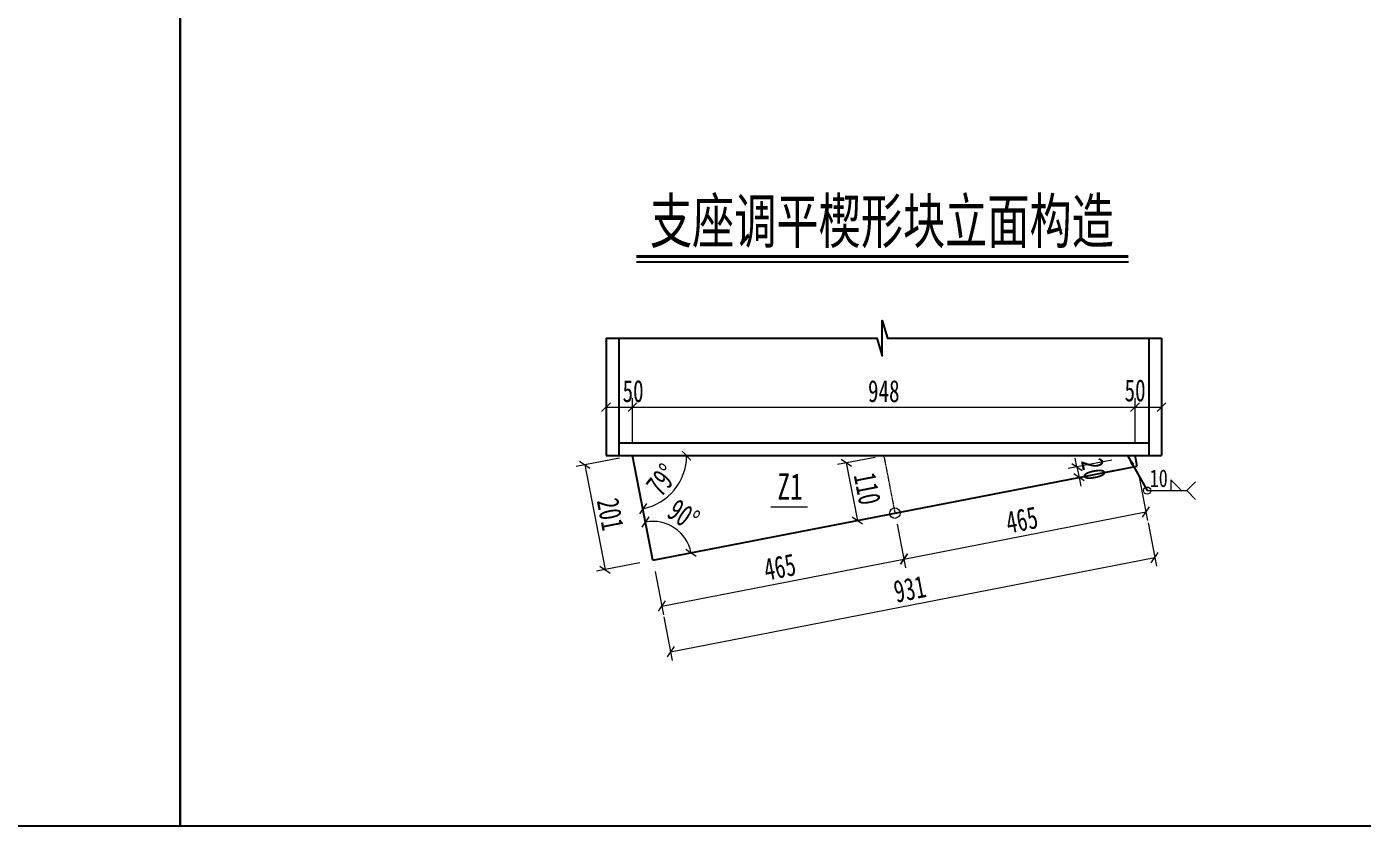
# Model space of a CAD drawing. Header units: millimetres. Extents: x -60009 to 63758, y -2164 to 95433.
# Drawn here: x 22842 to 25362, y 13244 to 14752 of the extents above; entities that cross this region are included whole.
import ezdxf
from ezdxf.enums import TextEntityAlignment as Align

# ---------------------------------------------------------------- set-up
doc = ezdxf.new("R2010")
doc.units = ezdxf.units.MM
doc.linetypes.add('DASHED', pattern=[0.75, 0.5, -0.25])
doc.layers.get('Defpoints').update_dxf_attribs({"color": 8})
for name, color, linetype, lineweight in [('Dim', 4, 'Continuous', 15), ('文字', 7, 'Continuous', 15), ('标注线及字体', 2, 'Continuous', 15), ('细实线', 4, 'Continuous', 15), ('虚线', 7, 'DASHED', 15), ('钢板粗线', 1, 'Continuous', 25)]:
    doc.layers.add(name, color=color, linetype=linetype, lineweight=lineweight)
doc.layers.add('Text', color=4, linetype='Continuous')
doc.styles.add('111', font='仿宋_GB2312.TTF', dxfattribs={"width": 0.7})
doc.styles.add('BM_Dim', font='仿宋_GB2312.TTF', dxfattribs={"width": 0.85})
doc.styles.add('SMEDI', font='仿宋_GB2312.TTF', dxfattribs={"width": 0.75})
doc.styles.get("Standard").update_dxf_attribs({"font": '仿宋_GB2312.TTF'})
doc.dimstyles.new('200', dxfattribs={"dimscale": 0, "dimtxt": 2.5, "dimasz": 1, "dimexe": 1, "dimexo": 1, "dimgap": 0.6, "dimtad": 1, "dimdec": 0, "dimdsep": 46, "dimtxsty": '111', "dimblk": 'OBLIQUE', "dimcen": 0, "dimclrd": 4, "dimclre": 4, "dimclrt": 4, "dimadec": 1, "dimazin": 2, "dimtfac": 1, "dimtdec": 0, "dimtix": 1, "dimtmove": 2, "dimatfit": 3, "dimfxl": 4, "dimfxlon": 1, "dimtolj": 1, "dimlwd": -1, "dimlwe": -1, "dimarcsym": 0})
doc.dimstyles.new('MSteel_1.0_1.0', dxfattribs={"dimtxt": 3, "dimasz": 1.2, "dimexe": 1, "dimexo": 1, "dimgap": 1, "dimtad": 3, "dimtoh": 1, "dimdec": 0, "dimzin": 0, "dimdsep": 46, "dimtxsty": 'Standard', "dimblk": 'ARCHTICK', "dimcen": 0.09, "dimclrd": 3, "dimclre": 3, "dimadec": 0, "dimazin": 0, "dimtfac": 1, "dimtdec": 4, "dimtofl": 0, "dimtmove": 0, "dimatfit": 3, "dimfxl": 1, "dimtolj": 1, "dimtzin": 0, "dimarcsym": 0})

# ---------------------------------------------------------------- blocks, each defined once
blk = doc.blocks.new('_Oblique')
at = {"color": 0, "linetype": 'ByBlock', "lineweight": -2}
blk.add_line((-0.5, -0.5), (0.5, 0.5), dxfattribs=at)
blk = doc.blocks.new('*D1793')
at = {"layer": 'Defpoints', "color": 0}
for p in [(23985.3, 14034.5), (23935.3, 13943), (23985.3, 13943)]:
    blk.add_point(p, dxfattribs=at)
at = {"layer": '细实线', "color": 4}
for p, q in [((23935.3, 13967.9), (23935.3, 14051.2)), ((23985.3, 13967.9), (23985.3, 14051.2)), ((23935.3, 14034.5), (23985.3, 14034.5))]:
    blk.add_line(p, q, dxfattribs=at)
at = {"layer": '细实线', "color": 4, "xscale": 16.66666666666666, "yscale": 16.66666666666666, "zscale": 16.66666666666666, "rotation": 180}
blk.add_blockref('_Oblique', (23935.3, 14034.5), dxfattribs=at)
at = {"layer": '细实线', "color": 4, "xscale": 16.66666666666666, "yscale": 16.66666666666666, "zscale": 16.66666666666666}
blk.add_blockref('_Oblique', (23985.3, 14034.5), dxfattribs=at)
at = {"layer": '细实线', "color": 4, "insert": (23986.3, 14064.5), "char_height": 41.67, "attachment_point": 5, "style": '111'}
blk.add_mtext('\\A1;50', dxfattribs=at)
blk = doc.blocks.new('*D1794')
at = {"layer": 'Defpoints', "color": 0}
for p in [(24933.3, 14034.5), (23985.3, 13943), (24933.3, 13943)]:
    blk.add_point(p, dxfattribs=at)
at = {"layer": '细实线', "color": 4}
for p, q in [((23985.3, 13967.9), (23985.3, 14051.2)), ((24933.3, 13967.9), (24933.3, 14051.2)), ((23985.3, 14034.5), (24933.3, 14034.5))]:
    blk.add_line(p, q, dxfattribs=at)
at = {"layer": '细实线', "color": 4, "xscale": 16.66666666666666, "yscale": 16.66666666666666, "zscale": 16.66666666666666, "rotation": 180}
blk.add_blockref('_Oblique', (23985.3, 14034.5), dxfattribs=at)
at = {"layer": '细实线', "color": 4, "xscale": 16.66666666666666, "yscale": 16.66666666666666, "zscale": 16.66666666666666}
blk.add_blockref('_Oblique', (24933.3, 14034.5), dxfattribs=at)
at = {"layer": '细实线', "color": 4, "insert": (24459.3, 14064.4), "char_height": 41.67, "attachment_point": 5, "style": '111'}
blk.add_mtext('\\A1;948', dxfattribs=at)
blk = doc.blocks.new('*D1795')
at = {"layer": 'Defpoints', "color": 0}
for p in [(24983.3, 14034.5), (24933.3, 13943), (24983.3, 13943)]:
    blk.add_point(p, dxfattribs=at)
at = {"layer": '细实线', "color": 4}
for p, q in [((24933.3, 13967.9), (24933.3, 14051.2)), ((24983.3, 13967.9), (24983.3, 14051.2)), ((24933.3, 14034.5), (24983.3, 14034.5))]:
    blk.add_line(p, q, dxfattribs=at)
at = {"layer": '细实线', "color": 4, "xscale": 16.66666666666666, "yscale": 16.66666666666666, "zscale": 16.66666666666666, "rotation": 180}
blk.add_blockref('_Oblique', (24933.3, 14034.5), dxfattribs=at)
at = {"layer": '细实线', "color": 4, "xscale": 16.66666666666666, "yscale": 16.66666666666666, "zscale": 16.66666666666666}
blk.add_blockref('_Oblique', (24983.3, 14034.5), dxfattribs=at)
at = {"layer": '细实线', "color": 4, "insert": (24933.4, 14065.8), "char_height": 41.67, "attachment_point": 5, "style": '111'}
blk.add_mtext('\\A1;50', dxfattribs=at)
blk = doc.blocks.new('*D1796')
at = {"layer": 'Defpoints', "color": 0}
for p in [(23985.3, 13943), (24023.6, 13745.8), (23933.3, 13728.3)]:
    blk.add_point(p, dxfattribs=at)
at = {"layer": '细实线', "color": 4}
for p, q in [((23960.4, 13938.2), (23878.6, 13922.3)), ((23895, 13925.5), (23933.3, 13728.3)), ((23998.8, 13741), (23917, 13725.1))]:
    blk.add_line(p, q, dxfattribs=at)
at = {"layer": '细实线', "color": 4, "xscale": 16.66666666666666, "yscale": 16.66666666666666, "zscale": 16.66666666666666}
for p, rotation in [((23895, 13925.5), 100.9999999999998), ((23933.3, 13728.3), 280.9999999999998)]:
    blk.add_blockref('_Oblique', p, dxfattribs=dict(at, rotation=rotation))
at = {"layer": '细实线', "color": 4, "insert": (23943.4, 13832.6), "char_height": 41.67, "attachment_point": 5, "rotation": 281, "style": '111'}
blk.add_mtext('\\A1;201', dxfattribs=at)
blk = doc.blocks.new('*D1797')
at = {"layer": 'Defpoints', "color": 0, "transparency": 16777216}
for p in [(24937.1, 13923.4), (24023.6, 13745.8), (24970.6, 13750.9)]:
    blk.add_point(p, dxfattribs=at)
at = {"layer": '细实线', "color": 4, "transparency": 16777216}
for p, q in [((24957.9, 13816.3), (24973.8, 13734.5)), ((24057.1, 13573.3), (24970.6, 13750.9)), ((24044.4, 13638.8), (24060.3, 13557))]:
    blk.add_line(p, q, dxfattribs=at)
at = {"layer": '细实线', "color": 4, "transparency": 16777216, "xscale": 16.66666666666666, "yscale": 16.66666666666666, "zscale": 16.66666666666666}
for p, rotation in [((24970.6, 13750.9), 10.99999999999999), ((24057.1, 13573.3), 191)]:
    blk.add_blockref('_Oblique', p, dxfattribs=dict(at, rotation=rotation))
at = {"layer": '细实线', "color": 4, "transparency": 16777216, "insert": (24508.2, 13691.4), "char_height": 41.67, "attachment_point": 5, "rotation": 11, "style": '111'}
blk.add_mtext('\\A1;931', dxfattribs=at)
blk = doc.blocks.new('*D1798')
at = {"layer": 'Defpoints', "color": 0}
for p in [(24933.3, 13943), (24937.1, 13923.4), (24827.6, 13902.1)]:
    blk.add_point(p, dxfattribs=at)
at = {"layer": '细实线', "color": 4}
for p, q in [((24823.8, 13921.7), (24820.6, 13938.1)), ((24889.3, 13934.5), (24807.4, 13918.6)), ((24893.1, 13914.8), (24811.3, 13898.9)), ((24823.8, 13921.7), (24827.6, 13902.1)), ((24827.6, 13902.1), (24830.8, 13885.7))]:
    blk.add_line(p, q, dxfattribs=at)
at = {"layer": '细实线', "color": 4, "xscale": 16.66666666666666, "yscale": 16.66666666666666, "zscale": 16.66666666666666}
for p, rotation in [((24823.8, 13921.7), 280.9999999999987), ((24827.6, 13902.1), 100.9999999999988)]:
    blk.add_blockref('_Oblique', p, dxfattribs=dict(at, rotation=rotation))
at = {"layer": '细实线', "color": 4, "insert": (24855, 13917.6), "char_height": 41.67, "attachment_point": 5, "rotation": 281, "style": '111'}
blk.add_mtext('\\A1;20', dxfattribs=at)
blk = doc.blocks.new('*D1799')
at = {"layer": 'Defpoints', "color": 0}
for p in [(23935.3, 13943), (23985.3, 13943), (24983.3, 13943), (24059.2, 13872.8), (24023.6, 13745.8)]:
    blk.add_point(p, dxfattribs=at)
at = {"layer": '细实线', "color": 4}
blk.add_arc((23985.3, 13943), 101.9, 281, 0, dxfattribs=at)
at = {"layer": '细实线', "color": 4, "xscale": 16.66666666666666, "yscale": 16.66666666666666, "zscale": 16.66666666666666}
for p, rotation in [((24087.2, 13943), 90), ((24004.7, 13843), 190.9999999999998)]:
    blk.add_blockref('_Oblique', p, dxfattribs=dict(at, rotation=rotation))
at = {"layer": '细实线', "color": 4, "insert": (24040.9, 13897.1), "char_height": 41.67, "attachment_point": 5, "rotation": 50.5, "style": '111'}
blk.add_mtext('\\A1;79%%d', dxfattribs=at)
blk = doc.blocks.new('*D1800')
at = {"layer": 'Defpoints', "color": 0}
for p in [(23985.3, 13943), (24937.1, 13923.4), (24084.8, 13786.2), (24023.6, 13745.8), (24023.6, 13745.8)]:
    blk.add_point(p, dxfattribs=at)
at = {"layer": '细实线', "color": 4}
blk.add_arc((24023.6, 13745.8), 73.3, 11, 101, dxfattribs=at)
at = {"layer": '细实线', "color": 4, "xscale": 16.66666666666666, "yscale": 16.66666666666666, "zscale": 16.66666666666666}
for p, rotation in [((24009.6, 13817.8), 190.9999999999998), ((24095.6, 13759.8), 281)]:
    blk.add_blockref('_Oblique', p, dxfattribs=dict(at, rotation=rotation))
at = {"layer": '细实线', "color": 4, "insert": (24081.3, 13831.3), "char_height": 41.67, "attachment_point": 5, "rotation": 326, "style": '111'}
blk.add_mtext('\\A1;90%%d', dxfattribs=at)
blk = doc.blocks.new('_ArchTick')
at = {"color": 0, "linetype": 'ByBlock', "const_width": 0.15}
blk.add_lwpolyline([(-0.5, -0.5), (0.5, 0.5)], dxfattribs=at)
blk = doc.blocks.new('*D1801')
at = {"layer": 'Defpoints', "color": 0}
for p in [(24480.3, 13834.6), (24023.6, 13745.8), (24497.2, 13748.1)]:
    blk.add_point(p, dxfattribs=at)
at = {"layer": '细实线', "color": 4}
for p, q in [((24484.4, 13813.5), (24500.3, 13731.7)), ((24040.4, 13659.3), (24497.2, 13748.1)), ((24027.7, 13724.7), (24043.6, 13642.9))]:
    blk.add_line(p, q, dxfattribs=at)
at = {"layer": '细实线', "color": 4, "xscale": 16.66666666666666, "yscale": 16.66666666666666, "zscale": 16.66666666666666}
for p, rotation in [((24497.2, 13748.1), 11.00000000000061), ((24040.4, 13659.3), 191.0000000000006)]:
    blk.add_blockref('_Oblique', p, dxfattribs=dict(at, rotation=rotation))
at = {"layer": '细实线', "color": 4, "insert": (24263.1, 13732.9), "char_height": 41.67, "attachment_point": 5, "rotation": 11, "style": '111'}
blk.add_mtext('\\A1;465', dxfattribs=at)
blk = doc.blocks.new('*D1802')
at = {"layer": 'Defpoints', "color": 0}
for p in [(24937.1, 13923.4), (24480.3, 13834.6), (24953.9, 13836.8)]:
    blk.add_point(p, dxfattribs=at)
at = {"layer": '细实线', "color": 4}
for p, q in [((24941.2, 13902.3), (24957.1, 13820.5)), ((24497.2, 13748.1), (24953.9, 13836.8)), ((24484.4, 13813.5), (24500.3, 13731.7))]:
    blk.add_line(p, q, dxfattribs=at)
at = {"layer": '细实线', "color": 4, "xscale": 16.66666666666666, "yscale": 16.66666666666666, "zscale": 16.66666666666666}
for p, rotation in [((24953.9, 13836.8), 11.00000000000061), ((24497.2, 13748.1), 191.0000000000006)]:
    blk.add_blockref('_Oblique', p, dxfattribs=dict(at, rotation=rotation))
at = {"layer": '细实线', "color": 4, "insert": (24719.8, 13821.7), "char_height": 41.67, "attachment_point": 5, "rotation": 11, "style": '111'}
blk.add_mtext('\\A1;465', dxfattribs=at)
blk = doc.blocks.new('*D1803')
at = {"layer": 'Defpoints', "color": 0}
for p in [(24459.3, 13943), (24480.3, 13834.6), (24409.5, 13820.8)]:
    blk.add_point(p, dxfattribs=at)
at = {"layer": '细实线', "color": 4}
for p, q in [((24442.9, 13939.8), (24372.1, 13926.1)), ((24388.4, 13929.2), (24409.5, 13820.8)), ((24464, 13831.4), (24393.1, 13817.6))]:
    blk.add_line(p, q, dxfattribs=at)
at = {"layer": '细实线', "color": 4, "xscale": 16.66666666666666, "yscale": 16.66666666666666, "zscale": 16.66666666666666}
for p, rotation in [((24388.4, 13929.2), 101.0000000000023), ((24409.5, 13820.8), 281.0000000000023)]:
    blk.add_blockref('_Oblique', p, dxfattribs=dict(at, rotation=rotation))
at = {"layer": '细实线', "color": 4, "insert": (24428.2, 13880.7), "char_height": 41.67, "attachment_point": 5, "rotation": 281, "style": '111'}
blk.add_mtext('\\A1;110', dxfattribs=at)

msp = doc.modelspace()

# ---------------------------------------------------------------- linework, layer by layer
msp.add_line((23992.5, 14308.4), (24920.8, 14308.4))
at = {"const_width": 6}
msp.add_lwpolyline([(23992.5, 14318.4), (24920.8, 14318.4)], dxfattribs=at)
msp.add_lwpolyline([(23935.3, 14164.5), (24446.3, 14164.5), (24456.3, 14131.2), (24456.3, 14197.9), (24466.3, 14164.5), (24479.6, 14164.5), (24983.3, 14164.5)])
at = {"layer": 'Defpoints'}
for points in [[(16715.2, 17507.5), (23131.9, 17507.5), (23131.9, 13244.2), (16715.2, 13244.2)], [(23131.9, 17507.5), (29548.6, 17507.5), (29548.6, 13244.2), (23131.9, 13244.2)]]:
    msp.add_lwpolyline(points, close=True, dxfattribs=at)
at = {"layer": 'Dim'}
msp.add_line((24956.2, 13877.1), (25030.9, 13877.1), dxfattribs=at)
msp.add_lwpolyline([(25000.6, 13897.7), (25000.6, 13877.1), (25021.1, 13877.1)], close=True, dxfattribs=at)
msp.add_lwpolyline([(25047.5, 13893.8), (25030.9, 13877.1), (25047.5, 13860.5)], dxfattribs=at)
msp.add_circle((24956.2, 13877.1), 6.71, dxfattribs=at)
at = {"layer": '细实线'}
msp.add_line((24245.9, 13846.7), (24315.6, 13846.7), dxfattribs=at)
msp.add_circle((24480.3, 13834.6), 9.84, dxfattribs=at)
at = {"layer": '虚线', "ltscale": 2}
msp.add_line((24459.3, 13943), (24480.3, 13834.6), dxfattribs=at)
at = {"layer": '钢板粗线'}
for p, q in [((23959.3, 13967), (24959.3, 13967)), ((23935.3, 13943), (24983.3, 13943)), ((24023.6, 13745.8), (23985.3, 13943)), ((24937.1, 13923.4), (24933.3, 13943)), ((24023.6, 13745.8), (24937.1, 13923.4))]:
    msp.add_line(p, q, dxfattribs=at)
for points in [[(23935.3, 14164.5), (23935.3, 13943)], [(23959.3, 14164.5), (23959.3, 13943)], [(24959.3, 14164.5), (24959.3, 13943)], [(24983.3, 14164.5), (24983.3, 13943)]]:
    msp.add_lwpolyline(points, dxfattribs=at)

# ---------------------------------------------------------------- texts
at = {"layer": 'Text', "style": 'SMEDI', "width": 0.75}
msp.add_text('10', height=33.33, dxfattribs=at).set_placement((24961, 13900.5), align=Align.MIDDLE_LEFT)
at = {"layer": '文字', "style": 'BM_Dim', "width": 0.7}
msp.add_text('Z1', height=50, dxfattribs=at).set_placement((24282.5, 13844.9), align=Align.BOTTOM_CENTER)
at = {"layer": '标注线及字体', "style": '111', "width": 0.7}
msp.add_text('支座调平楔形块立面构造', height=83.333, dxfattribs=at).set_placement((24455.7, 14387), align=Align.MIDDLE)

# ---------------------------------------------------------------- dimensions: what is measured, and where the dimension line sits
at = {"layer": '细实线'}
for base, p1, p2, picture, middle in [((23985.3, 14034.5), (23935.3, 13943), (23985.3, 13943), '*D1793', (23986.3, 14064.5)), ((24983.3, 14034.5), (24933.3, 13943), (24983.3, 13943), '*D1795', (24933.4, 14065.8))]:
    dim = msp.add_linear_dim(base=base, p1=p1, p2=p2, dimstyle='200', override={"dimscale": 16.666667}, dxfattribs=at)
    dim.commit()
    dim.dimension.update_dxf_attribs({"geometry": picture, "text_midpoint": middle, "dimtype": 160})
dim = msp.add_linear_dim(base=(24933.3, 14034.5), p1=(23985.3, 13943), p2=(24933.3, 13943), dimstyle='200', override={"dimscale": 16.666667}, dxfattribs=at)
dim.commit()
dim.dimension.update_dxf_attribs({"geometry": '*D1794', "text_midpoint": (24459.3, 14064.4)})
for p1, p2, distance, override, picture, middle in [((23985.3, 13943), (24023.6, 13745.8), -91.9, {"dimscale": 16.666667}, '*D1796', (23943.4, 13832.6)), ((24459.3, 13943), (24480.3, 13834.6), -72.2, {"dimscale": 16.666667, "dimblk": 'Oblique'}, '*D1803', (24428.2, 13880.7)), ((24933.3, 13943), (24937.1, 13923.4), -111.5, {"dimscale": 16.666667}, '*D1798', (24855, 13917.6)), ((24023.6, 13745.8), (24937.1, 13923.4), -175.7, {"dimscale": 16.666667}, '*D1797', (24508.2, 13691.4)), ((24480.3, 13834.6), (24937.1, 13923.4), -88.2, {"dimscale": 16.666667, "dimblk": 'Oblique'}, '*D1802', (24719.8, 13821.7)), ((24023.6, 13745.8), (24480.3, 13834.6), -88.2, {"dimscale": 16.666667, "dimblk": 'Oblique'}, '*D1801', (24263.1, 13732.9))]:
    dim = msp.add_aligned_dim(p1=p1, p2=p2, distance=distance, dimstyle='200', override=override, dxfattribs=at)
    dim.commit()
    dim.dimension.update_dxf_attribs({"geometry": picture, "text_midpoint": middle})
for base, line1, line2, picture, middle in [((24059.2, 13872.8), ((23935.3, 13943), (24983.3, 13943)), ((24023.6, 13745.8), (23985.3, 13943)), '*D1799', (24040.9, 13897.1)), ((24084.8, 13786.2), ((24023.6, 13745.8), (23985.3, 13943)), ((24023.6, 13745.8), (24937.1, 13923.4)), '*D1800', (24081.3, 13831.3))]:
    dim = msp.add_angular_dim_2l(base=base, line1=line1, line2=line2, dimstyle='200', override={"dimscale": 16.666667}, dxfattribs=at)
    dim.commit()
    dim.dimension.update_dxf_attribs({"geometry": picture, "text_midpoint": middle})

# ---------------------------------------------------------------- leaders
at = {"layer": 'Dim'}
msp.add_leader([(24919.3, 13943.3), (24956.2, 13877.1)], dimstyle='MSteel_1.0_1.0', override={"dimscale": 16.666667, "dimclrd": 256}, dxfattribs=at)

doc.saveas('drawing.dxf')
